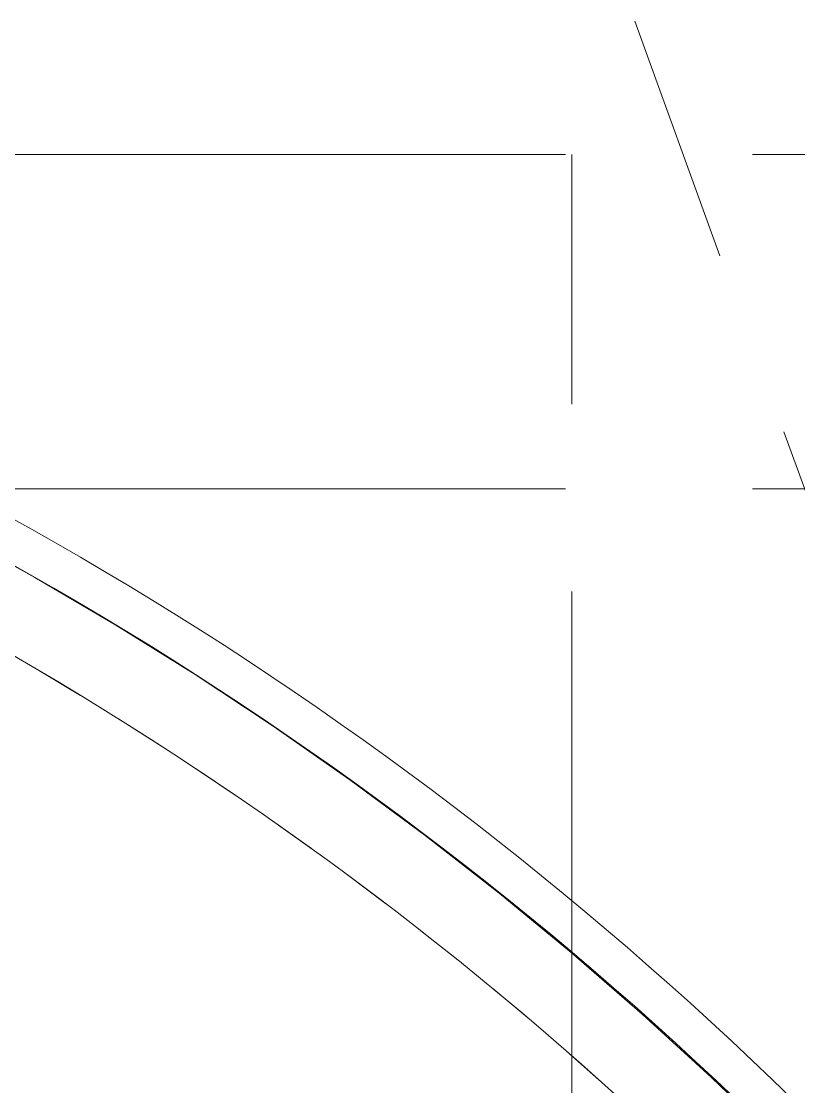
# Model space of a CAD drawing. Header units: millimetres. Extents: x 48966 to 155647, y -43515 to 26217.
# Drawn here: x 126128 to 130087, y 20675 to 26095 of the extents above; entities that cross this region are included whole.
import ezdxf

# ---------------------------------------------------------------- set-up
doc = ezdxf.new("R2010")
doc.units = ezdxf.units.MM
doc.linetypes.add('Осевые', pattern=[6350, 1270, -952.5, 3175, -952.5])
for name, color, linetype, lineweight in [('Обобщенные модели', 7, 'Continuous', 9), ('Обобщенные модели-1', 7, 'Continuous', 18), ('Оси-2', 7, 'Осевые', 9), ('Перекрытия', 7, 'Continuous', 9), ('Стены', 7, 'Continuous', 9)]:
    doc.layers.add(name, color=color, linetype=linetype, lineweight=lineweight)

# ---------------------------------------------------------------- blocks, each defined once
blk = doc.blocks.new('Обвязочная балка 1 - Обвязочная балка 1-1451838-План 5-го этажа на отм_ _12_600')
at = {"layer": 'Обобщенные модели'}
for radius, start in [(12629, 360), (12599.1, 0)]:
    blk.add_arc((116781.7, 11567.1), radius, start, 90, dxfattribs=at)
at = {"layer": 'Обобщенные модели-1'}
for radius, start in [(12639.9, 360), (12635.9, 0), (12593.9, 360), (12589.9, 0)]:
    blk.add_arc((116781.7, 11567.1), radius, start, 90, dxfattribs=at)

msp = doc.modelspace()

# ---------------------------------------------------------------- linework, layer by layer
at = {"layer": 'Оси-2'}
for p, q in [((129251.3, 26095.3), (153940.5, -41737.8)), ((150171.6, 25417.1), (50565.6, 25417.1)), ((128931.6, 25417.1), (128931.6, -41737.8)), ((150171.6, 23717.1), (50565.6, 23717.1))]:
    msp.add_line(p, q, dxfattribs=at)
at = {"layer": 'Перекрытия'}
for p, q in [((126429.9, 22665.3), (126219.9, 22790.9)), ((126828.3, 22416.1), (126622.2, 22546.8)), ((127220, 22156.5), (127017.9, 22292.3)), ((127604.8, 21886.8), (127406.8, 22027.5)), ((127982.5, 21607.1), (127788.5, 21752.7)), ((128352.6, 21317.6), (128162.8, 21468)), ((128715.1, 21018.5), (128529.5, 21173.6)), ((129069.5, 20710), (128888.3, 20869.7))]:
    msp.add_line(p, q, dxfattribs=at)
at = {"layer": 'Стены', "flags": 128}
msp.add_lwpolyline([(121798.2, 25067.2), (122257.4, 24939.3), (122713.2, 24799.5), (123165.2, 24647.9), (123613, 24484.5), (124056.5, 24309.6), (124495.3, 24123.2), (124929, 23925.4), (125357.5, 23716.4), (125780.4, 23496.4), (126197.4, 23265.4), (126608.3, 23023.6), (127012.7, 22771.2), (127410.4, 22508.4), (127801.2, 22235.3), (128184.7, 21952.1), (128560.7, 21659.1), (128928.9, 21356.4), (129289.2, 21044.1), (129641.2, 20722.7), (129984.7, 20392.1)], dxfattribs=at)
at = {"layer": 'Стены'}
for centre, radius, start, end in [((117114.4, 7360.1), 18521.1, 21.1313, 78.16628), ((117115.9, 7332.2), 18340.3, 21.57905, 78.19332), ((117115.9, 7332.2), 17940.3, 21.59656, 78.23409)]:
    msp.add_arc(centre, radius, start, end, dxfattribs=at)

# ---------------------------------------------------------------- block references
at = {"layer": 'Обобщенные модели'}
msp.add_blockref('Обвязочная балка 1 - Обвязочная балка 1-1451838-План 5-го этажа на отм_ _12_600', (0, 0), dxfattribs=at)

doc.saveas('drawing.dxf')
